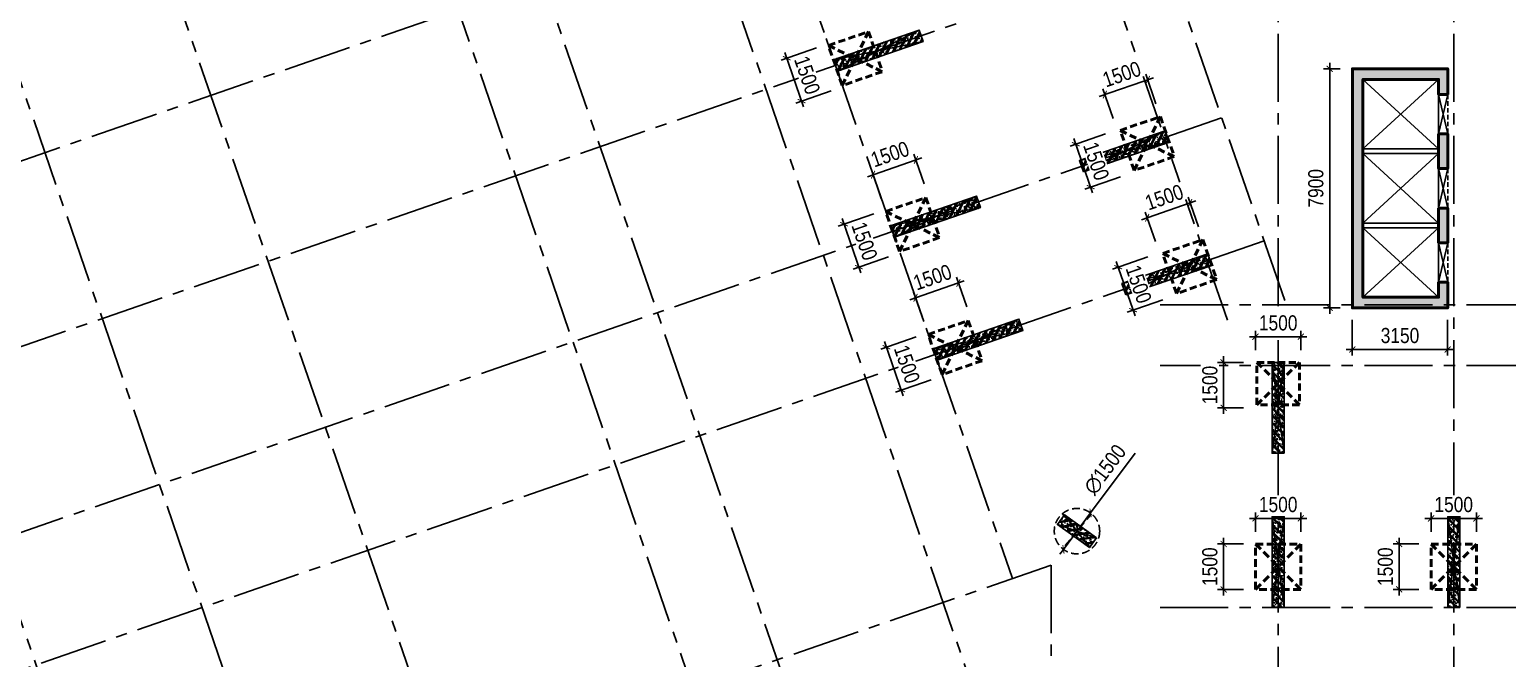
# Model space of a CAD drawing. Header units: millimetres. Extents: x -80883 to 1826631, y -376836 to 309394.
# Drawn here: x 1305330 to 1354160, y -159524 to -138750 of the extents above; entities that cross this region are included whole.
import ezdxf

# ---------------------------------------------------------------- set-up
doc = ezdxf.new("R2010")
doc.units = ezdxf.units.MM
doc.header["$LTSCALE"] = 100
doc.header["$PDMODE"] = 32
doc.header["$PDSIZE"] = 2.5
for name, pattern in [('CENTER2', [1.125, 0.75, -0.125, 0.125, -0.125]), ('DASHED', [4.5, 3, -1.5]), ('HIDDEN', [0.375, 0.25, -0.125])]:
    doc.linetypes.add(name, pattern=pattern)
for name, color, linetype in [('ccu11-Khuat', 9, 'DASHED'), ('ccu11-Thay', 7, 'Continuous'), ('ccu12-Truc', 13, 'CENTER2'), ('KC-Betong', 6, 'Continuous'), ('KC2-DIM', 251, 'Continuous'), ('KT-Hatch', 251, 'Continuous'), ('ST_MBDV Cot vach 220805$0$AUDIT_I_220805193045-5', 6, 'Continuous')]:
    doc.layers.add(name, color=color, linetype=linetype)
doc.layers.add('KT-Net cot vach', color=6, linetype='Continuous', lineweight=50)
doc.layers.add('ST_MBDV Cot vach 220805$0$Xref_ST_MBDV Cot vach 30.7.2022$0$KT-Net cot vach', color=6, linetype='Continuous', lineweight=50)
doc.styles.add('Arial Narrow', font='ARIALN.TTF')
doc.dimstyles.new('ccu12-200', dxfattribs={"dimscale": 200, "dimtxt": 2.5, "dimasz": 1, "dimexe": 1, "dimexo": 2, "dimgap": 1, "dimtad": 1, "dimdec": 0, "dimrnd": 5, "dimdsep": 46, "dimtxsty": 'Arial Narrow', "dimblk": 'ARCHTICK', "dimcen": -1, "dimdle": 1, "dimclrd": 256, "dimclre": 256, "dimclrt": 3, "dimadec": 0, "dimazin": 2, "dimtfac": 0.1, "dimtdec": 0, "dimtmove": 0, "dimatfit": 1, "dimldrblk": 'ARCHTICK', "dimfxl": 1, "dimtvp": 0.833333, "dimtolj": 1, "dimtzin": 12, "dimarcsym": 0})

# ---------------------------------------------------------------- blocks, each defined once
blk = doc.blocks.new('Grid-ST-flat-3')
at = {"layer": 'ccu12-Truc', "ltscale": 30}
for p, q in [((354060.2, -35261.7), (370215.9, -82056.1)), ((352169.7, -35914.4), (368325.4, -82708.8)), ((343189.8, -39014.7), (361219.3, -91236.4)), ((340897.6, -39806), (359986.9, -95097.6)), ((335415.2, -41698.9), (354504.5, -96990.4)), ((332626.7, -42661.6), (351716, -97953.1)), ((324450.3, -45484.5), (343539.5, -100776)), ((318967.8, -47377.3), (338057.1, -102668.8)), ((313485.4, -49270.1), (332574.6, -104561.6)), ((377595.9, -60477.9), (312746.7, -82867)), ((377787.3, -66547.8), (314639.5, -88349.4)), ((369999.4, -69862.9), (369999.4, -104409.6)), ((375799.4, -69862.9), (375799.4, -104409.6)), ((368131.1, -76017.5), (316532.3, -93831.9)), ((369534.4, -80082.1), (317935.6, -97896.5)), ((366096.2, -82196.3), (425824, -82196.3)), ((366096.2, -84196.3), (425824, -84196.3)), ((362499.4, -90794.4), (320490.9, -105297.8)), ((362499.4, -90794.4), (362499.4, -104409.6)), ((366096.2, -92196.3), (425824, -92196.3))]:
    blk.add_line(p, q, dxfattribs=at)
blk = doc.blocks.new('*U653')
h = blk.add_hatch()
h.set_pattern_fill('VATLIEU04', color=250, scale=40, style=0, pattern_type=2)
h.set_pattern_definition([(50, (-550, 3050), (286.904, -25.101), [30, -330]), (355, (-550, 3050), (-55.5, 300.877), [24, -264]), (100.451, (-526.1, 3047.9), (231.404, 275.776), [25.496, -280.457]), (46.184, (-550, 3130), (426.896, -66.208), [45, -495]), (96.636, (-514.43, 3124.5), (373.865, 389.647), [38.244, -420.685]), (351.184, (-550, 3130), (373.865, 389.65), [36, -396]), (21, (-510, 3110), (238.763, -161.048), [30, -330]), (326, (-510, 3110), (97.326, 290.06), [24, -264]), (71.451, (-490.1, 3096.58), (336.09, 129.012), [25.496, -280.457]), (37.5, (-550, 3050), (4.864, 133.1575), [0, -260.8, 0, -268, 0, -265]), (7.5, (-550, 3050), (105.228, 157.7647), [0, -152.8, 0, -254.8, 0, -101]), (327.5, (-639.2, 3050), (213.529, -9.022), [0, -100, 0, -312, 0, -414]), (317.5, (-679.2, 3050), (233.274, 40.042), [0, -130, 0, -207.2, 0, -294]), (45, (-550, 3050), (-120.208, 120.208), []), (45, (-550, 3099), (-120.208, 120.208), [])])
h.paths.add_polyline_path([(-475, -475), (-75, -475), (-75, 2525), (-475, 2525)])
at = {"color": 6, "ltscale": 0.25}
blk.add_lwpolyline([(-475, -475), (-75, -475), (-75, 2525), (-475, 2525)], close=True, dxfattribs=at)
at = {"layer": 'Defpoints', "linetype": 'ByBlock', "ltscale": 30}
for p, q in [((-75, -475), (-475, 2525)), ((-475, -475), (-75, 2525))]:
    blk.add_line(p, q, dxfattribs=at)
blk = doc.blocks.new('*U656')
h = blk.add_hatch()
h.set_pattern_fill('VATLIEU04', color=250, scale=40, style=0, pattern_type=2)
h.set_pattern_definition([(50, (-550, 1350), (286.904, -25.1), [30, -330]), (355, (-550, 1350), (-55.5, 300.877), [24, -264]), (100.451, (-526.1, 1347.9), (231.404, 275.776), [25.496, -280.457]), (46.184, (-550, 1430), (426.896, -66.21), [45, -495]), (96.636, (-514.43, 1424.5), (373.865, 389.65), [38.244, -420.685]), (351.184, (-550, 1430), (373.86, 389.65), [36, -396]), (21, (-510, 1410), (238.763, -161.048), [30, -330]), (326, (-510, 1410), (97.326, 290.06), [24, -264]), (71.451, (-490.1, 1396.58), (336.09, 129.012), [25.496, -280.457]), (37.5, (-550, 1350), (4.864, 133.1575), [0, -260.8, 0, -268, 0, -265]), (7.5, (-550, 1350), (105.228, 157.765), [0, -152.8, 0, -254.8, 0, -101]), (327.5, (-639.2, 1350), (213.529, -9.022), [0, -100, 0, -312, 0, -414]), (317.5, (-679.2, 1350), (233.274, 40.042), [0, -130, 0, -207.2, 0, -294]), (45, (-550, 1350), (-120.208, 120.208), []), (45, (-550, 1399), (-120.208, 120.208), [])])
h.paths.add_polyline_path([(-475, -475), (-75, -475), (-75, 825), (-475, 825)])
at = {"color": 6, "ltscale": 0.25}
blk.add_lwpolyline([(-475, -475), (-75, -475), (-75, 825), (-475, 825)], close=True, dxfattribs=at)
at = {"layer": 'Defpoints', "linetype": 'ByBlock', "ltscale": 30}
for p, q in [((-75, -475), (-475, 825)), ((-475, -475), (-75, 825))]:
    blk.add_line(p, q, dxfattribs=at)
blk = doc.blocks.new('MBCOTVACH-T7-PN')
at = {"layer": 'ST_MBDV Cot vach 220805$0$AUDIT_I_220805193045-5', "linetype": 'ByBlock'}
for name, p, xscale, rotation in [('*U653', (46765, -16253, 0), -0.9999999999999993, 289.0471379532163), ('*U653', (54896, -19582, 0), -0.9999999999999993, 289.0471379532163), ('*U653', (48657, -21736, 0), -0.9999999999999993, 289.0471379532163), ('*U653', (56299, -23646, 0), -0.9999999999999993, 289.0471379532163), ('*U653', (50061, -25800, 0), -0.9999999999999993, 289.0471379532163), ('*U653', (60762, -29001, 0), -1, 359.9999999999985), ('*U656', (54371, -32377, 0), -1, 54.35941822448696), ('*U653', (60762, -34101, 0), -1, 359.9999999999985), ('*U653', (66562, -34101, 0), -1, 359.9999999999985)]:
    blk.add_blockref(name, p, dxfattribs=dict(at, xscale=xscale, rotation=rotation))
blk = doc.blocks.new('LOI-B2-T1-PN')
at = {"layer": 'KT-Hatch'}
h = blk.add_hatch(dxfattribs=at)
h.set_pattern_fill('BTCT', color=256, scale=30)
h.set_pattern_definition([(50, (106559.85, -42147.03), (215.17805, -18.82564), [22.5, -247.5]), (355, (106559.85, -42147.03), (-41.6254, 225.6576), [18, -198]), (100.4514, (106577.79, -42148.6), (173.5528, 206.8319), [19.1221, -210.3426]), (46.1842, (106559.85, -42087.03), (320.1723, -49.6557), [33.75, -371.25]), (96.6356, (106586.54, -42091.17), (280.3988, 292.2354), [28.683, -315.514]), (351.1842, (106559.85, -42087.03), (280.3986, 292.2356), [27, -297]), (21, (106589.85, -42102.03), (179.0721, -120.78567), [22.5, -247.5]), (326, (106589.85, -42102.03), (72.9946, 217.545), [18, -198]), (71.4514, (106604.78, -42112.1), (252.0668, 96.75915), [19.1221, -210.3426]), (37.5, (106559.854, -42147.03), (3.64796, 99.86816), [0, -195.6, 0, -201, 0, -198.75]), (7.5, (106559.85, -42147.03), (78.92086, 118.32351), [0, -114.6, 0, -191.1, 0, -75.75]), (327.5, (106492.954, -42147.03), (160.14673, -6.76646), [0, -75, 0, -234, 0, -310.5]), (317.5, (106462.95, -42147.03), (174.95585, 30.0315), [0, -97.5, 0, -155.4, 0, -220.5]), (45, (106559.85, -42147.03), (-79.54951, 79.54951), []), (45, (106612.89, -42147.03), (-79.54951, 79.54951), [])])
h.paths.add_polyline_path([(69637, -22527), (69937, -22527), (69937, -21377), (69637, -21377)], flags=17)
h.paths.add_polyline_path([(69937, -18927), (69637, -18927), (69637, -20077), (69937, -20077)], flags=17)
h.paths.add_polyline_path([(69637, -17627), (69937, -17627), (69937, -17127), (72437, -17127), (72437, -24327), (69937, -24327), (69937, -23827), (69637, -23827), (69637, -24677), (72787, -24677), (72787, -13977), (69637, -13977), (69637, -14902), (69937, -14902), (69937, -14327), (72437, -14327), (72437, -16777), (69937, -16777), (69937, -16202), (69637, -16202)])
h.paths.add_polyline_path([(66337, -24327), (63837, -24327), (63837, -17127), (66337, -17127), (66337, -17627), (66637, -17627), (66637, -16777), (63487, -16777), (63487, -24677), (66637, -24677), (66637, -23827), (66337, -23827)])
h.paths.add_polyline_path([(66337, -22527), (66637, -22527), (66637, -21377), (66337, -21377)], flags=17)
h.paths.add_polyline_path([(66337, -20077), (66637, -20077), (66637, -18927), (66337, -18927)], flags=17)
at = {"ltscale": 0.5}
for points in [[(63837, -19427), (66337, -19427)], [(63837, -19577), (66337, -19577)], [(63837, -21877), (66337, -21877)], [(63837, -22027), (66337, -22027)]]:
    blk.add_lwpolyline(points, dxfattribs=at)
at = {"layer": 'ccu11-Khuat', "color": 6, "ltscale": 0.5}
for points in [[(66637, -17627), (66637, -18927)], [(66637, -20077), (66637, -21377)], [(66637, -22527), (66637, -23827)]]:
    blk.add_lwpolyline(points, dxfattribs=at)
at = {"layer": 'ccu11-Thay', "color": 6, "ltscale": 0.5}
for points in [[(66337, -17627), (66337, -18927)], [(66337, -20077), (66337, -21377)], [(66337, -22527), (66337, -23827)]]:
    blk.add_lwpolyline(points, dxfattribs=at)
at = {"layer": 'KC2-DIM', "color": 252, "ltscale": 0.5}
for points in [[(63837, -17127), (66337, -19427)], [(63837, -19427), (66337, -17127)], [(63837, -19577), (66337, -21877)], [(63837, -21877), (66337, -19577)], [(63837, -22027), (66337, -24327)], [(63837, -24327), (66337, -22027)]]:
    blk.add_lwpolyline(points, dxfattribs=at)
at = {"layer": 'KC2-DIM', "ltscale": 0.5}
for points in [[(66337, -17627), (66637, -18927)], [(66337, -18927), (66637, -17627)], [(66337, -20077), (66637, -21377)], [(66337, -21377), (66637, -20077)], [(66337, -22527), (66637, -23827)], [(66337, -23827), (66637, -22527)]]:
    blk.add_lwpolyline(points, dxfattribs=at)
at = {"layer": 'ST_MBDV Cot vach 220805$0$Xref_ST_MBDV Cot vach 30.7.2022$0$KT-Net cot vach'}
blk.add_lwpolyline([(66637, -17627), (66637, -16777), (63487, -16777), (63487, -24677), (66637, -24677), (66637, -23827), (66337, -23827), (66337, -24327), (63837, -24327), (63837, -17127), (66337, -17127), (66337, -17627)], close=True, dxfattribs=at)
at = {"layer": 'ST_MBDV Cot vach 220805$0$Xref_ST_MBDV Cot vach 30.7.2022$0$KT-Net cot vach', "color": 6}
for points in [[(66337, -18927), (66637, -18927), (66637, -20077), (66337, -20077)], [(66337, -21377), (66637, -21377), (66637, -22527), (66337, -22527)]]:
    blk.add_lwpolyline(points, close=True, dxfattribs=at)
blk = doc.blocks.new('_ARCHTICK')
at = {"color": 0, "linetype": 'ByBlock', "const_width": 0.15}
blk.add_lwpolyline([(-0.5, -0.5), (0.5, 0.5)], dxfattribs=at)
blk = doc.blocks.new('*D855')
at = {"layer": 'Defpoints', "color": 0, "ltscale": 0.5, "transparency": 16777216}
for p in [(1333127, -138738), (1331709, -139227)]:
    blk.add_point(p, dxfattribs=at)
at = {"layer": 'KC2-DIM', "lineweight": -2, "ltscale": 0.5, "transparency": 16777216}
for p, q in [((1331118, -138127), (1332914, -137507)), ((1332996, -138360), (1332659, -137383)), ((1331579, -138849), (1331242, -137873))]:
    blk.add_line(p, q, dxfattribs=at)
at = {"layer": 'KC2-DIM', "lineweight": -2, "ltscale": 0.5, "transparency": 16777216, "xscale": 200, "yscale": 200, "zscale": 200}
for p, rotation in [((1332725, -137572), 19.04713795399604), ((1331307, -138062), 199.047137953996)]:
    blk.add_blockref('_ARCHTICK', p, dxfattribs=dict(at, rotation=rotation))
at = {"layer": 'KC2-DIM', "color": 3, "ltscale": 0.5, "transparency": 16777216, "insert": (1331867, -137387), "char_height": 500, "attachment_point": 5, "rotation": 19.0471, "style": 'Arial Narrow', "bg_fill": 3, "box_fill_scale": 1.1, "bg_fill_color": 256, "bg_fill_true_color": 13158600, "bg_fill_transparency": 0}
blk.add_mtext('\\A1;1500', dxfattribs=at)
at = {"layer": 'Defpoints', "color": 0, "ltscale": 0.5, "transparency": 16777216}
blk.add_point((1332725, -137572), dxfattribs=at)
blk = doc.blocks.new('*D856')
at = {"layer": 'Defpoints', "color": 0, "ltscale": 0.5, "transparency": 16777216}
for p in [(1331709, -139227), (1332199, -140645)]:
    blk.add_point(p, dxfattribs=at)
at = {"layer": 'KC2-DIM', "lineweight": -2, "ltscale": 0.5, "transparency": 16777216}
for p, q in [((1331331, -139358), (1330159, -139762)), ((1330283, -139508), (1330903, -141304)), ((1331821, -140776), (1330649, -141180))]:
    blk.add_line(p, q, dxfattribs=at)
at = {"layer": 'KC2-DIM', "lineweight": -2, "ltscale": 0.5, "transparency": 16777216, "xscale": 200, "yscale": 200, "zscale": 200}
for p, rotation in [((1330348, -139697), 109.047137953989), ((1330838, -141115), 289.047137953989)]:
    blk.add_blockref('_ARCHTICK', p, dxfattribs=dict(at, rotation=rotation))
at = {"layer": 'KC2-DIM', "color": 3, "ltscale": 0.5, "transparency": 16777216, "insert": (1331023, -140257), "char_height": 500, "attachment_point": 5, "rotation": 289.0471, "style": 'Arial Narrow', "bg_fill": 3, "box_fill_scale": 1.1, "bg_fill_color": 256, "bg_fill_true_color": 13158600, "bg_fill_transparency": 0}
blk.add_mtext('\\A1;1500', dxfattribs=at)
at = {"layer": 'Defpoints', "color": 0, "ltscale": 0.5, "transparency": 16777216}
blk.add_point((1330838, -141115), dxfattribs=at)
blk = doc.blocks.new('*D859')
at = {"layer": 'Defpoints', "color": 0, "ltscale": 0.5, "transparency": 16777216}
for p in [(1342676, -141577), (1341258, -142066)]:
    blk.add_point(p, dxfattribs=at)
at = {"layer": 'KC2-DIM', "lineweight": -2, "ltscale": 0.5, "transparency": 16777216}
for p, q in [((1340667, -140966), (1342463, -140346)), ((1342546, -141199), (1342209, -140222)), ((1341128, -141688), (1340791, -140712))]:
    blk.add_line(p, q, dxfattribs=at)
at = {"layer": 'KC2-DIM', "lineweight": -2, "ltscale": 0.5, "transparency": 16777216, "xscale": 200, "yscale": 200, "zscale": 200}
for p, rotation in [((1342274, -140412), 19.04713795399024), ((1340856, -140901), 199.0471379539902)]:
    blk.add_blockref('_ARCHTICK', p, dxfattribs=dict(at, rotation=rotation))
at = {"layer": 'KC2-DIM', "color": 3, "ltscale": 0.5, "transparency": 16777216, "insert": (1341416, -140226), "char_height": 500, "attachment_point": 5, "rotation": 19.0471, "style": 'Arial Narrow', "bg_fill": 3, "box_fill_scale": 1.1, "bg_fill_color": 256, "bg_fill_true_color": 13158600, "bg_fill_transparency": 0}
blk.add_mtext('\\A1;1500', dxfattribs=at)
at = {"layer": 'Defpoints', "color": 0, "ltscale": 0.5, "transparency": 16777216}
blk.add_point((1342274, -140412), dxfattribs=at)
blk = doc.blocks.new('*D860')
at = {"layer": 'Defpoints', "color": 0, "ltscale": 0.5, "transparency": 16777216}
for p in [(1341258, -142066), (1341748, -143484)]:
    blk.add_point(p, dxfattribs=at)
at = {"layer": 'KC2-DIM', "lineweight": -2, "ltscale": 0.5, "transparency": 16777216}
for p, q in [((1340880, -142197), (1339708, -142601)), ((1339832, -142347), (1340452, -144143)), ((1341370, -143615), (1340198, -144019))]:
    blk.add_line(p, q, dxfattribs=at)
at = {"layer": 'KC2-DIM', "lineweight": -2, "ltscale": 0.5, "transparency": 16777216, "xscale": 200, "yscale": 200, "zscale": 200}
for p, rotation in [((1339897, -142536), 109.0471379539973), ((1340387, -143954), 289.0471379539973)]:
    blk.add_blockref('_ARCHTICK', p, dxfattribs=dict(at, rotation=rotation))
at = {"layer": 'KC2-DIM', "color": 3, "ltscale": 0.5, "transparency": 16777216, "insert": (1340573, -143097), "char_height": 500, "attachment_point": 5, "rotation": 289.0471, "style": 'Arial Narrow', "bg_fill": 3, "box_fill_scale": 1.1, "bg_fill_color": 256, "bg_fill_true_color": 13158600, "bg_fill_transparency": 0}
blk.add_mtext('\\A1;1500', dxfattribs=at)
at = {"layer": 'Defpoints', "color": 0, "ltscale": 0.5, "transparency": 16777216}
blk.add_point((1340387, -143954), dxfattribs=at)
blk = doc.blocks.new('*D891')
at = {"layer": 'Defpoints', "color": 0, "ltscale": 0.5, "transparency": 16777216}
for p in [(1335020, -144220), (1333602, -144710)]:
    blk.add_point(p, dxfattribs=at)
at = {"layer": 'KC2-DIM', "lineweight": -2, "ltscale": 0.5, "transparency": 16777216}
for p, q in [((1333011, -143610), (1334807, -142990)), ((1334889, -143842), (1334552, -142866)), ((1333471, -144332), (1333134, -143355))]:
    blk.add_line(p, q, dxfattribs=at)
at = {"layer": 'KC2-DIM', "lineweight": -2, "ltscale": 0.5, "transparency": 16777216, "xscale": 200, "yscale": 200, "zscale": 200}
for p, rotation in [((1334617, -143055), 19.04713795399604), ((1333200, -143544), 199.047137953996)]:
    blk.add_blockref('_ARCHTICK', p, dxfattribs=dict(at, rotation=rotation))
at = {"layer": 'KC2-DIM', "color": 3, "ltscale": 0.5, "transparency": 16777216, "insert": (1333760, -142869), "char_height": 500, "attachment_point": 5, "rotation": 19.0471, "style": 'Arial Narrow', "bg_fill": 3, "box_fill_scale": 1.1, "bg_fill_color": 256, "bg_fill_true_color": 13158600, "bg_fill_transparency": 0}
blk.add_mtext('\\A1;1500', dxfattribs=at)
at = {"layer": 'Defpoints', "color": 0, "ltscale": 0.5, "transparency": 16777216}
blk.add_point((1334617, -143055), dxfattribs=at)
blk = doc.blocks.new('*D892')
at = {"layer": 'Defpoints', "color": 0, "ltscale": 0.5, "transparency": 16777216}
for p in [(1333602, -144710), (1334091, -146128)]:
    blk.add_point(p, dxfattribs=at)
at = {"layer": 'KC2-DIM', "lineweight": -2, "ltscale": 0.5, "transparency": 16777216}
for p, q in [((1333224, -144840), (1332052, -145245)), ((1332176, -144991), (1332796, -146787)), ((1333713, -146258), (1332541, -146663))]:
    blk.add_line(p, q, dxfattribs=at)
at = {"layer": 'KC2-DIM', "lineweight": -2, "ltscale": 0.5, "transparency": 16777216, "xscale": 200, "yscale": 200, "zscale": 200}
for p, rotation in [((1332241, -145180), 109.047137953989), ((1332730, -146597), 289.047137953989)]:
    blk.add_blockref('_ARCHTICK', p, dxfattribs=dict(at, rotation=rotation))
at = {"layer": 'KC2-DIM', "color": 3, "ltscale": 0.5, "transparency": 16777216, "insert": (1332916, -145740), "char_height": 500, "attachment_point": 5, "rotation": 289.0471, "style": 'Arial Narrow', "bg_fill": 3, "box_fill_scale": 1.1, "bg_fill_color": 256, "bg_fill_true_color": 13158600, "bg_fill_transparency": 0}
blk.add_mtext('\\A1;1500', dxfattribs=at)
at = {"layer": 'Defpoints', "color": 0, "ltscale": 0.5, "transparency": 16777216}
blk.add_point((1332730, -146597), dxfattribs=at)
blk = doc.blocks.new('*D893')
at = {"layer": 'Defpoints', "color": 0, "ltscale": 0.5, "transparency": 16777216}
for p in [(1336423, -148285), (1335005, -148774)]:
    blk.add_point(p, dxfattribs=at)
at = {"layer": 'KC2-DIM', "lineweight": -2, "ltscale": 0.5, "transparency": 16777216}
for p, q in [((1336293, -147907), (1335955, -146930)), ((1334414, -147674), (1336210, -147054)), ((1334875, -148396), (1334538, -147420))]:
    blk.add_line(p, q, dxfattribs=at)
at = {"layer": 'KC2-DIM', "lineweight": -2, "ltscale": 0.5, "transparency": 16777216, "xscale": 200, "yscale": 200, "zscale": 200}
for p, rotation in [((1336021, -147120), 19.04713795399604), ((1334603, -147609), 199.047137953996)]:
    blk.add_blockref('_ARCHTICK', p, dxfattribs=dict(at, rotation=rotation))
at = {"layer": 'KC2-DIM', "color": 3, "ltscale": 0.5, "transparency": 16777216, "insert": (1335163, -146934), "char_height": 500, "attachment_point": 5, "rotation": 19.0471, "style": 'Arial Narrow', "bg_fill": 3, "box_fill_scale": 1.1, "bg_fill_color": 256, "bg_fill_true_color": 13158600, "bg_fill_transparency": 0}
blk.add_mtext('\\A1;1500', dxfattribs=at)
at = {"layer": 'Defpoints', "color": 0, "ltscale": 0.5, "transparency": 16777216}
blk.add_point((1336021, -147120), dxfattribs=at)
blk = doc.blocks.new('*D894')
at = {"layer": 'Defpoints', "color": 0, "ltscale": 0.5, "transparency": 16777216}
for p in [(1335005, -148774), (1335495, -150192)]:
    blk.add_point(p, dxfattribs=at)
at = {"layer": 'KC2-DIM', "lineweight": -2, "ltscale": 0.5, "transparency": 16777216}
for p, q in [((1334627, -148905), (1333455, -149309)), ((1333579, -149055), (1334199, -150851)), ((1335117, -150323), (1333945, -150727))]:
    blk.add_line(p, q, dxfattribs=at)
at = {"layer": 'KC2-DIM', "lineweight": -2, "ltscale": 0.5, "transparency": 16777216, "xscale": 200, "yscale": 200, "zscale": 200}
for p, rotation in [((1333644, -149244), 109.047137953989), ((1334134, -150662), 289.047137953989)]:
    blk.add_blockref('_ARCHTICK', p, dxfattribs=dict(at, rotation=rotation))
at = {"layer": 'KC2-DIM', "color": 3, "ltscale": 0.5, "transparency": 16777216, "insert": (1334319, -149805), "char_height": 500, "attachment_point": 5, "rotation": 289.0471, "style": 'Arial Narrow', "bg_fill": 3, "box_fill_scale": 1.1, "bg_fill_color": 256, "bg_fill_true_color": 13158600, "bg_fill_transparency": 0}
blk.add_mtext('\\A1;1500', dxfattribs=at)
at = {"layer": 'Defpoints', "color": 0, "ltscale": 0.5, "transparency": 16777216}
blk.add_point((1334134, -150662), dxfattribs=at)
blk = doc.blocks.new('*D895')
at = {"layer": 'Defpoints', "color": 0, "ltscale": 0.5, "transparency": 16777216}
for p in [(1344080, -145641), (1342662, -146131)]:
    blk.add_point(p, dxfattribs=at)
at = {"layer": 'KC2-DIM', "lineweight": -2, "ltscale": 0.5, "transparency": 16777216}
for p, q in [((1342070, -145031), (1343866, -144411)), ((1343949, -145263), (1343612, -144287)), ((1342531, -145753), (1342194, -144777))]:
    blk.add_line(p, q, dxfattribs=at)
at = {"layer": 'KC2-DIM', "lineweight": -2, "ltscale": 0.5, "transparency": 16777216, "xscale": 200, "yscale": 200, "zscale": 200}
for p, rotation in [((1343677, -144476), 19.04713795399024), ((1342259, -144966), 199.0471379539902)]:
    blk.add_blockref('_ARCHTICK', p, dxfattribs=dict(at, rotation=rotation))
at = {"layer": 'KC2-DIM', "color": 3, "ltscale": 0.5, "transparency": 16777216, "insert": (1342820, -144291), "char_height": 500, "attachment_point": 5, "rotation": 19.0471, "style": 'Arial Narrow', "bg_fill": 3, "box_fill_scale": 1.1, "bg_fill_color": 256, "bg_fill_true_color": 13158600, "bg_fill_transparency": 0}
blk.add_mtext('\\A1;1500', dxfattribs=at)
at = {"layer": 'Defpoints', "color": 0, "ltscale": 0.5, "transparency": 16777216}
blk.add_point((1343677, -144476), dxfattribs=at)
blk = doc.blocks.new('*D896')
at = {"layer": 'Defpoints', "color": 0, "ltscale": 0.5, "transparency": 16777216}
for p in [(1342662, -146131), (1343151, -147549)]:
    blk.add_point(p, dxfattribs=at)
at = {"layer": 'KC2-DIM', "lineweight": -2, "ltscale": 0.5, "transparency": 16777216}
for p, q in [((1342284, -146261), (1341112, -146666)), ((1341235, -146412), (1341856, -148208)), ((1342773, -147679), (1341601, -148084))]:
    blk.add_line(p, q, dxfattribs=at)
at = {"layer": 'KC2-DIM', "lineweight": -2, "ltscale": 0.5, "transparency": 16777216, "xscale": 200, "yscale": 200, "zscale": 200}
for p, rotation in [((1341301, -146601), 109.0471379539973), ((1341790, -148019), 289.0471379539973)]:
    blk.add_blockref('_ARCHTICK', p, dxfattribs=dict(at, rotation=rotation))
at = {"layer": 'KC2-DIM', "color": 3, "ltscale": 0.5, "transparency": 16777216, "insert": (1341976, -147161), "char_height": 500, "attachment_point": 5, "rotation": 289.0471, "style": 'Arial Narrow', "bg_fill": 3, "box_fill_scale": 1.1, "bg_fill_color": 256, "bg_fill_true_color": 13158600, "bg_fill_transparency": 0}
blk.add_mtext('\\A1;1500', dxfattribs=at)
at = {"layer": 'Defpoints', "color": 0, "ltscale": 0.5, "transparency": 16777216}
blk.add_point((1341790, -148019), dxfattribs=at)
blk = doc.blocks.new('*D943')
at = {"layer": 'Defpoints', "color": 0, "ltscale": 0.5, "transparency": 16777216}
for p in [(1345835, -149744), (1345835, -151244)]:
    blk.add_point(p, dxfattribs=at)
at = {"layer": 'KC2-DIM', "lineweight": -2, "ltscale": 0.5, "transparency": 16777216}
for p, q in [((1345435, -149744), (1344584, -149744)), ((1344784, -149544), (1344784, -151444)), ((1345435, -151244), (1344584, -151244))]:
    blk.add_line(p, q, dxfattribs=at)
at = {"layer": 'KC2-DIM', "lineweight": -2, "ltscale": 0.5, "transparency": 16777216, "xscale": 200, "yscale": 200, "zscale": 200}
for p, rotation in [((1344784, -149744), 90), ((1344784, -151244), 270)]:
    blk.add_blockref('_ARCHTICK', p, dxfattribs=dict(at, rotation=rotation))
at = {"layer": 'KC2-DIM', "color": 3, "ltscale": 0.5, "transparency": 16777216, "insert": (1344329, -150494), "char_height": 500, "attachment_point": 5, "rotation": 90, "style": 'Arial Narrow', "bg_fill": 3, "box_fill_scale": 1.1, "bg_fill_color": 256, "bg_fill_true_color": 13158600, "bg_fill_transparency": 0}
blk.add_mtext('\\A1;1500', dxfattribs=at)
at = {"layer": 'Defpoints', "color": 0, "ltscale": 0.5, "transparency": 16777216}
blk.add_point((1344784, -151244), dxfattribs=at)
blk = doc.blocks.new('*D944')
at = {"layer": 'Defpoints', "color": 0, "ltscale": 0.5, "transparency": 16777216}
for p in [(1345835, -149744), (1347335, -149744)]:
    blk.add_point(p, dxfattribs=at)
at = {"layer": 'KC2-DIM', "lineweight": -2, "ltscale": 0.5, "transparency": 16777216}
for p, q in [((1345635, -148898), (1347535, -148898)), ((1345835, -149344), (1345835, -148698)), ((1347335, -149344), (1347335, -148698))]:
    blk.add_line(p, q, dxfattribs=at)
at = {"layer": 'KC2-DIM', "lineweight": -2, "ltscale": 0.5, "transparency": 16777216, "xscale": 200, "yscale": 200, "zscale": 200, "rotation": 180}
blk.add_blockref('_ARCHTICK', (1345835, -148898), dxfattribs=at)
at = {"layer": 'KC2-DIM', "lineweight": -2, "ltscale": 0.5, "transparency": 16777216, "xscale": 200, "yscale": 200, "zscale": 200}
blk.add_blockref('_ARCHTICK', (1347335, -148898), dxfattribs=at)
at = {"layer": 'KC2-DIM', "color": 3, "ltscale": 0.5, "transparency": 16777216, "insert": (1346585, -148443), "char_height": 500, "attachment_point": 5, "style": 'Arial Narrow', "bg_fill": 3, "box_fill_scale": 1.1, "bg_fill_color": 256, "bg_fill_true_color": 13158600, "bg_fill_transparency": 0}
blk.add_mtext('\\A1;1500', dxfattribs=at)
at = {"layer": 'Defpoints', "color": 0, "ltscale": 0.5, "transparency": 16777216}
blk.add_point((1347335, -148898), dxfattribs=at)
blk = doc.blocks.new('*D885')
at = {"layer": 'Defpoints', "color": 0, "ltscale": 0.5, "transparency": 16777216}
for p in [(1345835, -155744), (1345835, -157244)]:
    blk.add_point(p, dxfattribs=at)
at = {"layer": 'KC2-DIM', "lineweight": -2, "ltscale": 0.5, "transparency": 16777216}
for p, q in [((1345435, -155744), (1344584, -155744)), ((1344784, -155544), (1344784, -157444)), ((1345435, -157244), (1344584, -157244))]:
    blk.add_line(p, q, dxfattribs=at)
at = {"layer": 'KC2-DIM', "lineweight": -2, "ltscale": 0.5, "transparency": 16777216, "xscale": 200, "yscale": 200, "zscale": 200}
for p, rotation in [((1344784, -155744), 90), ((1344784, -157244), 270)]:
    blk.add_blockref('_ARCHTICK', p, dxfattribs=dict(at, rotation=rotation))
at = {"layer": 'KC2-DIM', "color": 3, "ltscale": 0.5, "transparency": 16777216, "insert": (1344329, -156494), "char_height": 500, "attachment_point": 5, "rotation": 90, "style": 'Arial Narrow', "bg_fill": 3, "box_fill_scale": 1.1, "bg_fill_color": 256, "bg_fill_true_color": 13158600, "bg_fill_transparency": 0}
blk.add_mtext('\\A1;1500', dxfattribs=at)
at = {"layer": 'Defpoints', "color": 0, "ltscale": 0.5, "transparency": 16777216}
blk.add_point((1344784, -157244), dxfattribs=at)
blk = doc.blocks.new('*D886')
at = {"layer": 'Defpoints', "color": 0, "ltscale": 0.5, "transparency": 16777216}
for p in [(1345835, -155744), (1347335, -155744)]:
    blk.add_point(p, dxfattribs=at)
at = {"layer": 'KC2-DIM', "lineweight": -2, "ltscale": 0.5, "transparency": 16777216}
for p, q in [((1345835, -155344), (1345835, -154698)), ((1347335, -155344), (1347335, -154698)), ((1345635, -154898), (1347535, -154898))]:
    blk.add_line(p, q, dxfattribs=at)
at = {"layer": 'KC2-DIM', "lineweight": -2, "ltscale": 0.5, "transparency": 16777216, "xscale": 200, "yscale": 200, "zscale": 200, "rotation": 180}
blk.add_blockref('_ARCHTICK', (1345835, -154898), dxfattribs=at)
at = {"layer": 'KC2-DIM', "lineweight": -2, "ltscale": 0.5, "transparency": 16777216, "xscale": 200, "yscale": 200, "zscale": 200}
blk.add_blockref('_ARCHTICK', (1347335, -154898), dxfattribs=at)
at = {"layer": 'KC2-DIM', "color": 3, "ltscale": 0.5, "transparency": 16777216, "insert": (1346585, -154443), "char_height": 500, "attachment_point": 5, "style": 'Arial Narrow', "bg_fill": 3, "box_fill_scale": 1.1, "bg_fill_color": 256, "bg_fill_true_color": 13158600, "bg_fill_transparency": 0}
blk.add_mtext('\\A1;1500', dxfattribs=at)
at = {"layer": 'Defpoints', "color": 0, "ltscale": 0.5, "transparency": 16777216}
blk.add_point((1347335, -154898), dxfattribs=at)
blk = doc.blocks.new('*D887')
at = {"layer": 'Defpoints', "color": 0, "ltscale": 0.5, "transparency": 16777216}
for p in [(1351635, -155744), (1351635, -157244)]:
    blk.add_point(p, dxfattribs=at)
at = {"layer": 'KC2-DIM', "lineweight": -2, "ltscale": 0.5, "transparency": 16777216}
for p, q in [((1351235, -155744), (1350384, -155744)), ((1350584, -155544), (1350584, -157444)), ((1351235, -157244), (1350384, -157244))]:
    blk.add_line(p, q, dxfattribs=at)
at = {"layer": 'KC2-DIM', "lineweight": -2, "ltscale": 0.5, "transparency": 16777216, "xscale": 200, "yscale": 200, "zscale": 200}
for p, rotation in [((1350584, -155744), 90), ((1350584, -157244), 270)]:
    blk.add_blockref('_ARCHTICK', p, dxfattribs=dict(at, rotation=rotation))
at = {"layer": 'KC2-DIM', "color": 3, "ltscale": 0.5, "transparency": 16777216, "insert": (1350129, -156494), "char_height": 500, "attachment_point": 5, "rotation": 90, "style": 'Arial Narrow', "bg_fill": 3, "box_fill_scale": 1.1, "bg_fill_color": 256, "bg_fill_true_color": 13158600, "bg_fill_transparency": 0}
blk.add_mtext('\\A1;1500', dxfattribs=at)
at = {"layer": 'Defpoints', "color": 0, "ltscale": 0.5, "transparency": 16777216}
blk.add_point((1350584, -157244), dxfattribs=at)
blk = doc.blocks.new('*D888')
at = {"layer": 'Defpoints', "color": 0, "ltscale": 0.5, "transparency": 16777216}
for p in [(1351635, -155744), (1353135, -155744)]:
    blk.add_point(p, dxfattribs=at)
at = {"layer": 'KC2-DIM', "lineweight": -2, "ltscale": 0.5, "transparency": 16777216}
for p, q in [((1351635, -155344), (1351635, -154698)), ((1353135, -155344), (1353135, -154698)), ((1351435, -154898), (1353335, -154898))]:
    blk.add_line(p, q, dxfattribs=at)
at = {"layer": 'KC2-DIM', "lineweight": -2, "ltscale": 0.5, "transparency": 16777216, "xscale": 200, "yscale": 200, "zscale": 200, "rotation": 180}
blk.add_blockref('_ARCHTICK', (1351635, -154898), dxfattribs=at)
at = {"layer": 'KC2-DIM', "lineweight": -2, "ltscale": 0.5, "transparency": 16777216, "xscale": 200, "yscale": 200, "zscale": 200}
blk.add_blockref('_ARCHTICK', (1353135, -154898), dxfattribs=at)
at = {"layer": 'KC2-DIM', "color": 3, "ltscale": 0.5, "transparency": 16777216, "insert": (1352385, -154443), "char_height": 500, "attachment_point": 5, "style": 'Arial Narrow', "bg_fill": 3, "box_fill_scale": 1.1, "bg_fill_color": 256, "bg_fill_true_color": 13158600, "bg_fill_transparency": 0}
blk.add_mtext('\\A1;1500', dxfattribs=at)
at = {"layer": 'Defpoints', "color": 0, "ltscale": 0.5, "transparency": 16777216}
blk.add_point((1353135, -154898), dxfattribs=at)
blk = doc.blocks.new('*D851')
at = {"layer": 'Defpoints', "color": 0, "ltscale": 0.5, "transparency": 16777216}
for p in [(1340385, -154718), (1339490, -155921)]:
    blk.add_point(p, dxfattribs=at)
at = {"layer": 'KC2-DIM', "lineweight": -2, "ltscale": 0.5, "transparency": 16777216}
for p, q in [((1340385, -154718), (1341857, -152738)), ((1339490, -155921), (1340385, -154718)), ((1339490, -155921), (1339371, -156082))]:
    blk.add_line(p, q, dxfattribs=at)
at = {"layer": 'KC2-DIM', "lineweight": -2, "ltscale": 0.5, "transparency": 16777216, "xscale": 200, "yscale": 200, "zscale": 200}
for p, rotation in [((1340385, -154718), 233.3721962865281), ((1339490, -155921), 53.37219628652808)]:
    blk.add_blockref('_ARCHTICK', p, dxfattribs=dict(at, rotation=rotation))
at = {"layer": 'KC2-DIM', "color": 3, "ltscale": 0.5, "transparency": 16777216, "insert": (1340864, -153287), "char_height": 500, "attachment_point": 5, "rotation": 53.3722, "style": 'Arial Narrow', "bg_fill": 3, "box_fill_scale": 1.1, "bg_fill_color": 256, "bg_fill_true_color": 13158600, "bg_fill_transparency": 0}
blk.add_mtext('\\A1;∅1500', dxfattribs=at)
blk = doc.blocks.new('*D933')
at = {"layer": 'Defpoints', "color": 0, "ltscale": 0.5, "transparency": 16777216}
for p in [(1349035, -147944), (1352185, -147944), (1352185, -149315)]:
    blk.add_point(p, dxfattribs=at)
at = {"layer": 'KC2-DIM', "lineweight": -2, "ltscale": 0.5, "transparency": 16777216}
for p, q in [((1349035, -148344), (1349035, -149515)), ((1352185, -148344), (1352185, -149515)), ((1348835, -149315), (1352385, -149315))]:
    blk.add_line(p, q, dxfattribs=at)
at = {"layer": 'KC2-DIM', "lineweight": -2, "ltscale": 0.5, "transparency": 16777216, "xscale": 200, "yscale": 200, "zscale": 200, "rotation": 180}
blk.add_blockref('_ARCHTICK', (1349035, -149315), dxfattribs=at)
at = {"layer": 'KC2-DIM', "lineweight": -2, "ltscale": 0.5, "transparency": 16777216, "xscale": 200, "yscale": 200, "zscale": 200}
blk.add_blockref('_ARCHTICK', (1352185, -149315), dxfattribs=at)
at = {"layer": 'KC2-DIM', "color": 3, "ltscale": 0.5, "transparency": 16777216, "insert": (1350610, -148860), "char_height": 500, "attachment_point": 5, "style": 'Arial Narrow', "bg_fill": 3, "box_fill_scale": 1.1, "bg_fill_color": 256, "bg_fill_true_color": 13158600, "bg_fill_transparency": 0}
blk.add_mtext('\\A1;3150', dxfattribs=at)
blk = doc.blocks.new('*D935')
at = {"layer": 'Defpoints', "color": 0, "ltscale": 0.5, "transparency": 16777216}
for p in [(1348287, -140044), (1349035, -140044), (1349035, -147944)]:
    blk.add_point(p, dxfattribs=at)
at = {"layer": 'KC2-DIM', "lineweight": -2, "ltscale": 0.5, "transparency": 16777216}
for p, q in [((1348635, -140044), (1348087, -140044)), ((1348287, -148144), (1348287, -139844)), ((1348635, -147944), (1348087, -147944))]:
    blk.add_line(p, q, dxfattribs=at)
at = {"layer": 'KC2-DIM', "lineweight": -2, "ltscale": 0.5, "transparency": 16777216, "xscale": 200, "yscale": 200, "zscale": 200}
for p, rotation in [((1348287, -140044), 90), ((1348287, -147944), 270)]:
    blk.add_blockref('_ARCHTICK', p, dxfattribs=dict(at, rotation=rotation))
at = {"layer": 'KC2-DIM', "color": 3, "ltscale": 0.5, "transparency": 16777216, "insert": (1347831, -143994), "char_height": 500, "attachment_point": 5, "rotation": 90, "style": 'Arial Narrow', "bg_fill": 3, "box_fill_scale": 1.1, "bg_fill_color": 256, "bg_fill_true_color": 13158600, "bg_fill_transparency": 0}
blk.add_mtext('\\A1;7900', dxfattribs=at)
blk = doc.blocks.new('*U1010')
at = {"color": 6, "linetype": 'HIDDEN', "ltscale": 10}
for p, q in [((1025, -1025), (-475, 475)), ((1025, 475), (-475, -1025))]:
    blk.add_line(p, q, dxfattribs=at)
blk.add_lwpolyline([(-475, 475), (1025, 475), (1025, -1025), (-475, -1025)], close=True, dxfattribs=at)
blk = doc.blocks.new('MBDV-COTVACH-T7-PN')
at = {"layer": 'KC-Betong', "linetype": 'HIDDEN', "ltscale": 10, "elevation": 0}
for points in [[(53906, -31478), (54872, -32626)], [(54872, -31478), (53906, -32626)]]:
    blk.add_lwpolyline(points, dxfattribs=at)
at = {"layer": 'KC-Betong', "linetype": 'HIDDEN', "ltscale": 10}
blk.add_circle((54389, -32052, 0), 750, dxfattribs=at)
at = {"layer": 'KT-Net cot vach', "xscale": 0.9333333333333333, "yscale": 0.9333333333333333, "zscale": 0.9333333333333333, "rotation": 19.04713795399666}
for p in [(46741, -16281), (56384, -19088), (48633, -21764), (57788, -23152), (50037, -25828)]:
    blk.add_blockref('*U1010', p, dxfattribs=at)
at = {"layer": 'KT-Net cot vach', "xscale": 0.9333333333333333, "yscale": 0.9333333333333333, "zscale": 0.9333333333333333}
blk.add_blockref('*U1010', (60780, -26920), dxfattribs=at)
at = {"layer": 'KT-Net cot vach'}
for p in [(60762, -32952, 0), (66562, -32952, 0)]:
    blk.add_blockref('*U1010', p, dxfattribs=at)

msp = doc.modelspace()

# ---------------------------------------------------------------- block references
for name, p in [('Grid-ST-flat-3', (976585.9, -65648.1)), ('LOI-B2-T1-PN', (1285548.5, -123267.8)), ('LOI-B2-T1-PN', (1285548.5, -123267.8))]:
    msp.add_blockref(name, p)
at = {"layer": 'KC2-DIM'}
msp.add_blockref('MBCOTVACH-T7-PN', (1285548.5, -123267.8), dxfattribs=at)

# ---------------------------------------------------------------- next in the draw order: dimensions: what is measured, and where the dimension line sits
at = {"layer": 'KC2-DIM', "ltscale": 0.5}
for base, p1, p2, angle, picture, middle, dimtype in [((1332724.7, -137572.5), (1331709.1, -139227.3), (1333127, -138737.7), 19.04714, '*D855', (1332015.7, -137817.2), 161), ((1342274, -140411.5), (1341258.4, -142066.3), (1342676.3, -141576.8), 19.04714, '*D859', (1341565.1, -140656.3), 161), ((1334617.5, -143054.9), (1333601.9, -144709.7), (1335019.8, -144220.2), 19.04714, '*D891', (1333908.5, -143299.7), 161), ((1343677.3, -144476.1), (1342661.7, -146130.9), (1344079.6, -145641.4), 19.04714, '*D895', (1342968.3, -144720.9), 161), ((1336020.8, -147119.5), (1335005.2, -148774.3), (1336423.1, -148284.8), 19.04714, '*D893', (1335311.8, -147364.3), 161), ((1344784, -151244.4), (1345835.3, -149744.4), (1345835.3, -151244.4), 90, '*D943', (1344784, -150494.4), 160), ((1344784, -157244.4, 0), (1345835.3, -155744.4, 0), (1345835.3, -157244.4, 0), 90, '*D885', (1344784, -156494.4, 0), 160), ((1350584, -157244.4, 0), (1351635.3, -155744.4, 0), (1351635.3, -157244.4, 0), 90, '*D887', (1350584, -156494.4, 0), 160)]:
    dim = msp.add_linear_dim(base=base, p1=p1, p2=p2, angle=angle, dimstyle='ccu12-200', override={"dimfxl": 150, "dimtfill": 1}, dxfattribs=at)
    dim.commit()
    dim.dimension.update_dxf_attribs({"geometry": picture, "text_midpoint": middle, "dimtype": dimtype})
dim = msp.add_linear_dim(base=(1352185.3, -149314.9), p1=(1349035.3, -147944.4), p2=(1352185.3, -147944.4), dimstyle='ccu12-200', override={"dimfxl": 150, "dimtfill": 1}, dxfattribs=at)
dim.commit()
dim.dimension.update_dxf_attribs({"geometry": '*D933', "text_midpoint": (1350610.3, -148859.6)})
dim = msp.add_diameter_dim_2p(p1=(1339490.1, -155921.5, 0), p2=(1340385, -154717.7, 0), dimstyle='ccu12-200', override={"dimfxl": 150, "dimtfill": 1}, dxfattribs=at)
dim.commit()
dim.dimension.update_dxf_attribs({"geometry": '*D851', "text_midpoint": (1340863.7, -153287.2, 0)})

# ---------------------------------------------------------------- next in the draw order: dimensions: what is measured, and where the dimension line sits
for base, p1, p2, picture, middle in [((1330837.6, -141115), (1331709.1, -139227.3), (1332198.6, -140645.1), '*D856', (1330592.9, -140406.1)), ((1340387, -143954.1), (1341258.4, -142066.3), (1341747.9, -143484.2), '*D860', (1340142.2, -143245.1)), ((1332730.4, -146597.5), (1333601.9, -144709.7), (1334091.4, -146127.6), '*D892', (1332485.7, -145888.5)), ((1341790.3, -148018.6), (1342661.7, -146130.9), (1343151.2, -147548.8), '*D896', (1341545.5, -147309.7)), ((1334133.7, -150662), (1335005.2, -148774.3), (1335494.7, -150192.2), '*D894', (1333889, -149953.1))]:
    dim = msp.add_linear_dim(base=base, p1=p1, p2=p2, angle=289.04714, dimstyle='ccu12-200', override={"dimfxl": 150, "dimtfill": 1}, dxfattribs=at)
    dim.commit()
    dim.dimension.update_dxf_attribs({"geometry": picture, "text_midpoint": middle, "dimtype": 161})
for base, p1, p2, picture, middle in [((1347335.3, -148898.3), (1345835.3, -149744.4), (1347335.3, -149744.4), '*D944', (1346585.3, -148898.3)), ((1347335.3, -154898.3, 0), (1345835.3, -155744.4, 0), (1347335.3, -155744.4, 0), '*D886', (1346585.3, -154898.3, 0)), ((1353135.3, -154898.3, 0), (1351635.3, -155744.4, 0), (1353135.3, -155744.4, 0), '*D888', (1352385.3, -154898.3, 0))]:
    dim = msp.add_linear_dim(base=base, p1=p1, p2=p2, dimstyle='ccu12-200', override={"dimfxl": 150, "dimtfill": 1}, dxfattribs=at)
    dim.commit()
    dim.dimension.update_dxf_attribs({"geometry": picture, "text_midpoint": middle, "dimtype": 160})

# ---------------------------------------------------------------- next in the draw order: dimensions: what is measured, and where the dimension line sits
dim = msp.add_linear_dim(base=(1348286.6, -140044.4), p1=(1349035.3, -147944.4), p2=(1349035.3, -140044.4), angle=90, dimstyle='ccu12-200', override={"dimfxl": 150, "dimtfill": 1}, dxfattribs=at)
dim.commit()
dim.dimension.update_dxf_attribs({"geometry": '*D935', "text_midpoint": (1347831.3, -143994.4)})

# ---------------------------------------------------------------- next in the draw order: block references
at = {"layer": 'ccu11-Thay'}
msp.add_blockref('MBDV-COTVACH-T7-PN', (1285548.5, -123267.8), dxfattribs=at)

doc.saveas('drawing.dxf')
